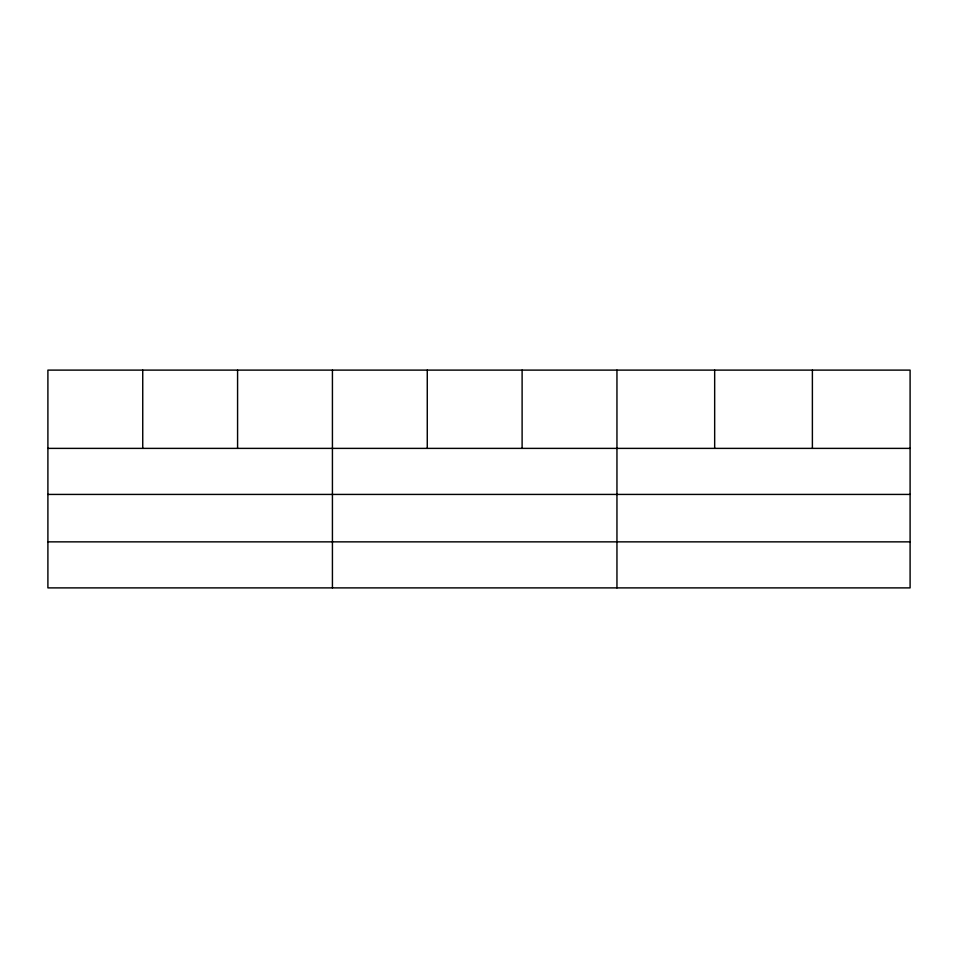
<?xml version="1.0" encoding="UTF-8"?>
<svg xmlns="http://www.w3.org/2000/svg" width="958" height="958" viewBox="0 0 958 958"><rect width="100%" height="100%" fill="white"/><g stroke="black" fill="none" stroke-linecap="round" stroke-linejoin="round"><path stroke-width="1.44" d="M910.1 494.424L910.1 370.111L47.9 370.111L47.9 587.889L910.1 587.889L910.1 494.424L47.9 494.424M47.9 448.38L910.1 448.38M47.9 541.857L910.1 541.857M812.384 370.111L812.384 448.38M714.668 370.111L714.668 448.38M616.952 370.111L616.952 587.889M522.11 370.111L522.11 448.38M427.268 370.111L427.268 448.38M332.426 370.111L332.426 587.889M237.584 370.111L237.584 448.38M142.742 370.111L142.742 448.38"/></g></svg>
